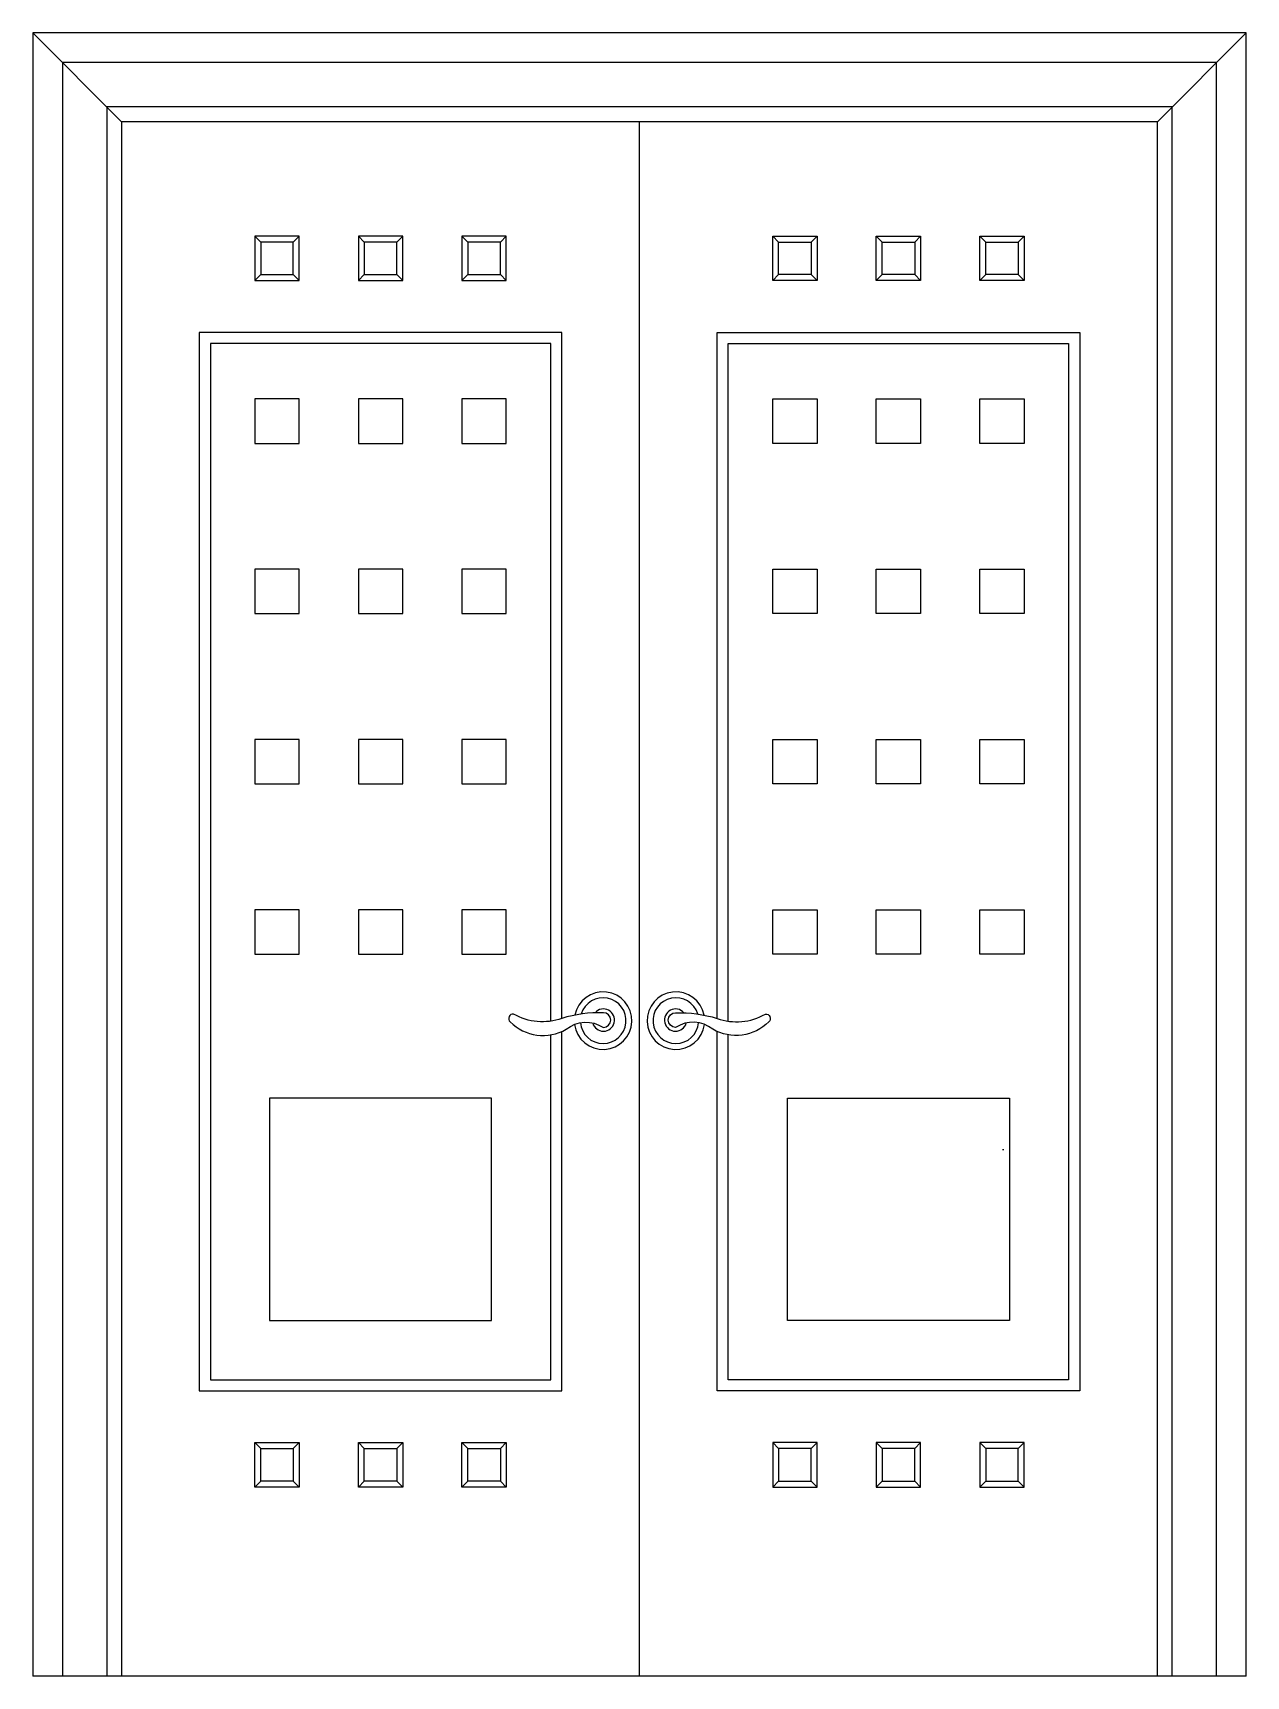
# Model space of a CAD drawing. Header units: metres. Extents: x -2341 to -701, y 4 to 2224.
import ezdxf

# ---------------------------------------------------------------- set-up
doc = ezdxf.new("R2010")
doc.units = ezdxf.units.M
for name, color, linetype in [('2', 2, 'Continuous'), ('3', 3, 'Continuous'), ('4', 4, 'Continuous'), ('7', 7, 'Continuous'), ('BH', 3, 'Continuous')]:
    doc.layers.add(name, color=color, linetype=linetype)

msp = doc.modelspace()

# ---------------------------------------------------------------- hatches: boundary and pattern name
at = {"layer": '3'}
h = msp.add_hatch(dxfattribs=at)
h.set_pattern_fill('AR-RROOF', scale=550)
h.paths.add_polyline_path([(-1640.63, 1804.78), (-2100.63, 1804.78), (-2100.63, 404.78), (-1640.63, 404.78), (-1640.63, 870.65, -0.25), (-1695.4, 888.38, -0.75), (-1690.72, 898.72, 0.17), (-1640.63, 889.21)])
h.paths.add_polyline_path([(-1840.63, 1269.78), (-1840.63, 1209.78), (-1900.63, 1209.78), (-1900.63, 1269.78)])
h.paths.add_polyline_path([(-1760.63, 1269.78), (-1700.63, 1269.78), (-1700.63, 1209.78), (-1760.63, 1209.78)])
h.paths.add_polyline_path([(-1840.63, 1439.78), (-1900.63, 1439.78), (-1900.63, 1499.78), (-1840.63, 1499.78)])
h.paths.add_polyline_path([(-1760.63, 1439.78), (-1760.63, 1499.78), (-1700.63, 1499.78), (-1700.63, 1439.78)])
h.paths.add_polyline_path([(-1980.63, 1269.78), (-1980.63, 1209.78), (-2040.63, 1209.78), (-2040.63, 1269.78)])
h.paths.add_polyline_path([(-1980.63, 1439.78), (-2040.63, 1439.78), (-2040.63, 1499.78), (-1980.63, 1499.78)])
h.paths.add_polyline_path([(-1840.63, 1039.78), (-1840.63, 979.78), (-1900.63, 979.78), (-1900.63, 1039.78)])
h.paths.add_polyline_path([(-1760.63, 1039.78), (-1700.63, 1039.78), (-1700.63, 979.78), (-1760.63, 979.78)])
h.paths.add_polyline_path([(-1840.63, 1669.78), (-1900.63, 1669.78), (-1900.63, 1729.78), (-1840.63, 1729.78)])
h.paths.add_polyline_path([(-1760.63, 1669.78), (-1760.63, 1729.78), (-1700.63, 1729.78), (-1700.63, 1669.78)])
h.paths.add_polyline_path([(-1980.63, 1039.78), (-1980.63, 979.78), (-2040.63, 979.78), (-2040.63, 1039.78)])
h.paths.add_polyline_path([(-1980.63, 1669.78), (-2040.63, 1669.78), (-2040.63, 1729.78), (-1980.63, 1729.78)])
h.paths.add_polyline_path([(-1720.63, 785.02), (-1720.63, 485.02), (-2020.63, 485.02), (-2020.63, 785.02)])
h = msp.add_hatch(dxfattribs=at)
h.set_pattern_fill('AR-RROOF', scale=400)
h.paths.add_polyline_path([(-940.63, 1804.78), (-1400.63, 1804.78), (-1400.63, 889.21, 0.17), (-1350.54, 898.72, -0.75), (-1345.87, 888.38, -0.25), (-1400.63, 870.65), (-1400.63, 404.78), (-940.63, 404.78)])
h.paths.add_polyline_path([(-1140.63, 1209.78), (-1200.63, 1209.78), (-1200.63, 1269.78), (-1140.63, 1269.78)])
h.paths.add_polyline_path([(-1060.63, 1209.78), (-1060.63, 1269.78), (-1000.63, 1269.78), (-1000.63, 1209.78)])
h.paths.add_polyline_path([(-1140.63, 1039.78), (-1140.63, 979.78), (-1200.63, 979.78), (-1200.63, 1039.78)])
h.paths.add_polyline_path([(-1060.63, 1039.78), (-1000.63, 1039.78), (-1000.63, 979.78), (-1060.63, 979.78)])
h.paths.add_polyline_path([(-1280.63, 1209.78), (-1340.63, 1209.78), (-1340.63, 1269.78), (-1280.63, 1269.78)])
h.paths.add_polyline_path([(-1280.63, 1039.78), (-1280.63, 979.78), (-1340.63, 979.78), (-1340.63, 1039.78)])
h.paths.add_polyline_path([(-1140.63, 1439.78), (-1200.63, 1439.78), (-1200.63, 1499.78), (-1140.63, 1499.78)])
h.paths.add_polyline_path([(-1060.63, 1439.78), (-1060.63, 1499.78), (-1000.63, 1499.78), (-1000.63, 1439.78)])
h.paths.add_polyline_path([(-1280.63, 1439.78), (-1340.63, 1439.78), (-1340.63, 1499.78), (-1280.63, 1499.78)])
h.paths.add_polyline_path([(-1020.63, 785.02), (-1020.63, 485.02), (-1320.63, 485.02), (-1320.63, 785.02)])
h.paths.add_polyline_path([(-1140.63, 1669.78), (-1200.63, 1669.78), (-1200.63, 1729.78), (-1140.63, 1729.78)])
h.paths.add_polyline_path([(-1060.63, 1669.78), (-1060.63, 1729.78), (-1000.63, 1729.78), (-1000.63, 1669.78)])
h.paths.add_polyline_path([(-1280.63, 1669.78), (-1340.63, 1669.78), (-1340.63, 1729.78), (-1280.63, 1729.78)])
h = msp.add_hatch(dxfattribs=at)
h.set_pattern_fill('AR-SAND', scale=15)
h.paths.add_polyline_path([(-1700.63, 1729.78), (-1760.63, 1729.78), (-1760.63, 1669.78), (-1700.63, 1669.78)])
h.paths.add_polyline_path([(-1840.63, 1729.78), (-1900.63, 1729.78), (-1900.63, 1669.78), (-1840.63, 1669.78)])
h.paths.add_polyline_path([(-2040.63, 1729.78), (-2040.63, 1669.78), (-1980.63, 1669.78), (-1980.63, 1729.78)])
h.paths.add_polyline_path([(-1980.63, 1499.78), (-2040.63, 1499.78), (-2040.63, 1439.78), (-1980.63, 1439.78)])
h.paths.add_polyline_path([(-1840.63, 1499.78), (-1900.63, 1499.78), (-1900.63, 1439.78), (-1840.63, 1439.78)])
h.paths.add_polyline_path([(-1700.63, 1499.78), (-1760.63, 1499.78), (-1760.63, 1439.78), (-1700.63, 1439.78)])
h.paths.add_polyline_path([(-1760.63, 1209.78), (-1700.63, 1209.78), (-1700.63, 1269.78), (-1760.63, 1269.78)])
h.paths.add_polyline_path([(-1760.63, 979.78), (-1700.63, 979.78), (-1700.63, 1039.78), (-1760.63, 1039.78)])
h.paths.add_polyline_path([(-1840.63, 1039.78), (-1900.63, 1039.78), (-1900.63, 979.78), (-1840.63, 979.78)])
h.paths.add_polyline_path([(-1840.63, 1209.78), (-1840.63, 1269.78), (-1900.63, 1269.78), (-1900.63, 1209.78)])
h.paths.add_polyline_path([(-2040.63, 1269.78), (-2040.63, 1209.78), (-1980.63, 1209.78), (-1980.63, 1269.78)])
h.paths.add_polyline_path([(-1980.63, 979.78), (-1980.63, 1039.78), (-2040.63, 1039.78), (-2040.63, 979.78)])
at = {"layer": 'BH'}
h = msp.add_hatch(dxfattribs=at)
h.set_pattern_fill('AR-RROOF', scale=400)
h.paths.add_polyline_path([(-1000.63, 1729.78), (-1060.63, 1729.78), (-1060.63, 1669.78), (-1000.63, 1669.78)])
h.paths.add_polyline_path([(-1140.63, 1669.78), (-1140.63, 1729.78), (-1200.63, 1729.78), (-1200.63, 1669.78)])
h.paths.add_polyline_path([(-1280.63, 1669.78), (-1280.63, 1729.78), (-1340.63, 1729.78), (-1340.63, 1669.78)])
h.paths.add_polyline_path([(-1340.63, 1499.78), (-1340.63, 1439.78), (-1280.63, 1439.78), (-1280.63, 1499.78)])
h.paths.add_polyline_path([(-1140.63, 1499.78), (-1200.63, 1499.78), (-1200.63, 1439.78), (-1140.63, 1439.78)])
h.paths.add_polyline_path([(-1000.63, 1499.78), (-1060.63, 1499.78), (-1060.63, 1439.78), (-1000.63, 1439.78)])
h.paths.add_polyline_path([(-1000.63, 1269.78), (-1060.63, 1269.78), (-1060.63, 1209.78), (-1000.63, 1209.78)])
h.paths.add_polyline_path([(-1140.63, 1269.78), (-1200.63, 1269.78), (-1200.63, 1209.78), (-1140.63, 1209.78)])
h.paths.add_polyline_path([(-1280.63, 1269.78), (-1340.63, 1269.78), (-1340.63, 1209.78), (-1280.63, 1209.78)])
h.paths.add_polyline_path([(-1340.63, 1039.78), (-1340.63, 979.78), (-1280.63, 979.78), (-1280.63, 1039.78)])
h.paths.add_polyline_path([(-1140.63, 1039.78), (-1200.63, 1039.78), (-1200.63, 979.78), (-1140.63, 979.78)])
h.paths.add_polyline_path([(-1000.63, 1039.78), (-1060.63, 1039.78), (-1060.63, 979.78), (-1000.63, 979.78)])
h = msp.add_hatch(dxfattribs=at)
h.set_pattern_fill('AR-SAND', scale=30)
h.paths.add_polyline_path([(-2020.63, 785.02), (-2020.63, 485.02), (-1720.63, 485.02), (-1720.63, 785.02)])
h = msp.add_hatch(dxfattribs=at)
h.set_pattern_fill('AR-SAND', scale=30)
h.paths.add_polyline_path([(-1020.63, 485.02), (-1020.63, 785.02), (-1320.63, 785.02), (-1320.63, 485.02)])

# ---------------------------------------------------------------- linework, layer by layer
at = {"layer": '2'}
msp.add_line((-700.63, 4.37), (-2340.63, 4.37), dxfattribs=at)
at = {"layer": '3'}
for p, q in [((-2220.63, 2104.37), (-2340.63, 2224.37)), ((-820.63, 2104.37), (-700.63, 2224.37)), ((-2032.63, 1941.78), (-2040.63, 1949.78)), ((-1988.63, 1941.78), (-1980.63, 1949.78)), ((-1892.63, 1941.78), (-1900.63, 1949.78)), ((-1848.63, 1941.78), (-1840.63, 1949.78)), ((-1752.63, 1941.78), (-1760.63, 1949.78)), ((-1708.63, 1941.78), (-1700.63, 1949.78)), ((-1332.63, 1941.78), (-1340.63, 1949.78)), ((-1288.63, 1941.78), (-1280.63, 1949.78)), ((-1192.63, 1941.78), (-1200.63, 1949.78)), ((-1148.63, 1941.78), (-1140.63, 1949.78)), ((-1052.63, 1941.78), (-1060.63, 1949.78)), ((-1008.63, 1941.78), (-1000.63, 1949.78)), ((-2032.63, 1897.78), (-2040.63, 1889.78)), ((-1988.63, 1897.78), (-1980.63, 1889.78)), ((-1892.63, 1897.78), (-1900.63, 1889.78)), ((-1848.63, 1897.78), (-1840.63, 1889.78)), ((-1752.63, 1897.78), (-1760.63, 1889.78)), ((-1708.63, 1897.78), (-1700.63, 1889.78)), ((-1332.63, 1897.78), (-1340.63, 1889.78)), ((-1288.63, 1897.78), (-1280.63, 1889.78)), ((-1192.63, 1897.78), (-1200.63, 1889.78)), ((-1148.63, 1897.78), (-1140.63, 1889.78)), ((-1052.63, 1897.78), (-1060.63, 1889.78)), ((-1008.63, 1897.78), (-1000.63, 1889.78)), ((-2032.63, 311.78), (-2040.63, 319.78)), ((-1988.63, 311.78), (-1980.63, 319.78)), ((-1892.63, 311.78), (-1900.63, 319.78)), ((-1848.63, 311.78), (-1840.63, 319.78)), ((-1752.63, 311.78), (-1760.63, 319.78)), ((-1708.63, 311.78), (-1700.63, 319.78)), ((-1332.63, 311.78), (-1340.63, 319.78)), ((-1288.63, 311.78), (-1280.63, 319.78)), ((-1192.63, 311.78), (-1200.63, 319.78)), ((-1148.63, 311.78), (-1140.63, 319.78)), ((-1052.63, 311.78), (-1060.63, 319.78)), ((-1008.63, 311.78), (-1000.63, 319.78)), ((-2032.63, 267.78), (-2040.63, 259.78)), ((-1988.63, 267.78), (-1980.63, 259.78)), ((-1892.63, 267.78), (-1900.63, 259.78)), ((-1848.63, 267.78), (-1840.63, 259.78)), ((-1752.63, 267.78), (-1760.63, 259.78)), ((-1708.63, 267.78), (-1700.63, 259.78)), ((-1332.63, 267.78), (-1340.63, 259.78)), ((-1288.63, 267.78), (-1280.63, 259.78)), ((-1192.63, 267.78), (-1200.63, 259.78)), ((-1148.63, 267.78), (-1140.63, 259.78)), ((-1052.63, 267.78), (-1060.63, 259.78)), ((-1008.63, 267.78), (-1000.63, 259.78))]:
    msp.add_line(p, q, dxfattribs=at)
for points in [[(-740.63, 4.37), (-740.63, 2184.37), (-2300.63, 2184.37), (-2300.63, 4.37)], [(-800.63, 4.37), (-800.63, 2124.37), (-2240.63, 2124.37), (-2240.63, 4.37)], [(-1640.63, 889.21), (-1640.63, 1804.78), (-2100.63, 1804.78), (-2100.63, 404.78), (-1640.63, 404.78), (-1640.63, 870.65)], [(-1400.63, 889.21), (-1400.63, 1804.78), (-940.63, 1804.78), (-940.63, 404.78), (-1400.63, 404.78), (-1400.63, 870.65)]]:
    msp.add_lwpolyline(points, dxfattribs=at)
for points in [[(-2032.63, 1897.78), (-1988.63, 1897.78), (-1988.63, 1941.78), (-2032.63, 1941.78)], [(-1892.63, 1897.78), (-1848.63, 1897.78), (-1848.63, 1941.78), (-1892.63, 1941.78)], [(-1752.63, 1897.78), (-1708.63, 1897.78), (-1708.63, 1941.78), (-1752.63, 1941.78)], [(-1288.63, 1897.78), (-1332.63, 1897.78), (-1332.63, 1941.78), (-1288.63, 1941.78)], [(-1148.63, 1897.78), (-1192.63, 1897.78), (-1192.63, 1941.78), (-1148.63, 1941.78)], [(-1008.63, 1897.78), (-1052.63, 1897.78), (-1052.63, 1941.78), (-1008.63, 1941.78)], [(-2040.63, 1669.78), (-1980.63, 1669.78), (-1980.63, 1729.78), (-2040.63, 1729.78)], [(-1900.63, 1669.78), (-1840.63, 1669.78), (-1840.63, 1729.78), (-1900.63, 1729.78)], [(-1760.63, 1669.78), (-1700.63, 1669.78), (-1700.63, 1729.78), (-1760.63, 1729.78)], [(-1280.63, 1669.78), (-1340.63, 1669.78), (-1340.63, 1729.78), (-1280.63, 1729.78)], [(-1140.63, 1669.78), (-1200.63, 1669.78), (-1200.63, 1729.78), (-1140.63, 1729.78)], [(-1000.63, 1669.78), (-1060.63, 1669.78), (-1060.63, 1729.78), (-1000.63, 1729.78)], [(-2040.63, 1439.78), (-1980.63, 1439.78), (-1980.63, 1499.78), (-2040.63, 1499.78)], [(-1900.63, 1439.78), (-1840.63, 1439.78), (-1840.63, 1499.78), (-1900.63, 1499.78)], [(-1760.63, 1439.78), (-1700.63, 1439.78), (-1700.63, 1499.78), (-1760.63, 1499.78)], [(-1280.63, 1439.78), (-1340.63, 1439.78), (-1340.63, 1499.78), (-1280.63, 1499.78)], [(-1140.63, 1439.78), (-1200.63, 1439.78), (-1200.63, 1499.78), (-1140.63, 1499.78)], [(-1000.63, 1439.78), (-1060.63, 1439.78), (-1060.63, 1499.78), (-1000.63, 1499.78)], [(-2040.63, 1209.78), (-1980.63, 1209.78), (-1980.63, 1269.78), (-2040.63, 1269.78)], [(-1900.63, 1209.78), (-1840.63, 1209.78), (-1840.63, 1269.78), (-1900.63, 1269.78)], [(-1760.63, 1209.78), (-1700.63, 1209.78), (-1700.63, 1269.78), (-1760.63, 1269.78)], [(-1280.63, 1209.78), (-1340.63, 1209.78), (-1340.63, 1269.78), (-1280.63, 1269.78)], [(-1140.63, 1209.78), (-1200.63, 1209.78), (-1200.63, 1269.78), (-1140.63, 1269.78)], [(-1000.63, 1209.78), (-1060.63, 1209.78), (-1060.63, 1269.78), (-1000.63, 1269.78)], [(-2040.63, 979.78), (-1980.63, 979.78), (-1980.63, 1039.78), (-2040.63, 1039.78)], [(-1900.63, 979.78), (-1840.63, 979.78), (-1840.63, 1039.78), (-1900.63, 1039.78)], [(-1760.63, 979.78), (-1700.63, 979.78), (-1700.63, 1039.78), (-1760.63, 1039.78)], [(-1280.63, 979.78), (-1340.63, 979.78), (-1340.63, 1039.78), (-1280.63, 1039.78)], [(-1140.63, 979.78), (-1200.63, 979.78), (-1200.63, 1039.78), (-1140.63, 1039.78)], [(-1000.63, 979.78), (-1060.63, 979.78), (-1060.63, 1039.78), (-1000.63, 1039.78)], [(-2020.63, 485.02), (-1720.63, 485.02), (-1720.63, 785.02), (-2020.63, 785.02)], [(-1020.63, 485.02), (-1320.63, 485.02), (-1320.63, 785.02), (-1020.63, 785.02)], [(-2032.63, 311.78), (-1988.63, 311.78), (-1988.63, 267.78), (-2032.63, 267.78)], [(-1892.63, 311.78), (-1848.63, 311.78), (-1848.63, 267.78), (-1892.63, 267.78)], [(-1752.63, 311.78), (-1708.63, 311.78), (-1708.63, 267.78), (-1752.63, 267.78)], [(-1288.63, 311.78), (-1332.63, 311.78), (-1332.63, 267.78), (-1288.63, 267.78)], [(-1148.63, 311.78), (-1192.63, 311.78), (-1192.63, 267.78), (-1148.63, 267.78)], [(-1008.63, 311.78), (-1052.63, 311.78), (-1052.63, 267.78), (-1008.63, 267.78)]]:
    msp.add_lwpolyline(points, close=True, dxfattribs=at)
for points in [[(-1619.77, 878.2, -0.33), (-1569.43, 880.66, 1), (-1569.43, 900.66, 0.08), (-1625.62, 892.92, -0.22), (-1690.72, 898.72, 0.75), (-1695.4, 888.38, 0.34)], [(-1421.49, 878.2, 0.33), (-1471.84, 880.66, -1), (-1471.84, 900.66, -0.08), (-1415.65, 892.92, 0.22), (-1350.54, 898.72, -0.75), (-1345.87, 888.38, -0.34)]]:
    msp.add_lwpolyline(points, format="xyb", close=True, dxfattribs=at)
for centre, radius, start, end in [((-1569.79, 889.94), 30.91, 185.28, 163.08), ((-1471.48, 889.94), 30.91, 16.92, 354.72), ((-1569.43, 890.66), 15, 194.86, 138.31), ((-1471.84, 890.66), 15, 41.69, 345.14)]:
    msp.add_arc(centre, radius, start, end, dxfattribs=at)
at = {"layer": '4'}
for points in [[(-700.63, 4.37), (-700.63, 2224.37), (-2340.63, 2224.37), (-2340.63, 4.37)], [(-820.63, 4.37), (-820.63, 2104.37), (-2220.63, 2104.37), (-2220.63, 4.37)]]:
    msp.add_lwpolyline(points, dxfattribs=at)
at = {"layer": '7'}
for p, q in [((-1520.63, 4.37), (-1520.63, 2104.37)), ((-2115.63, 1819.78), (-2115.63, 389.78)), ((-1625.63, 1819.78), (-2115.63, 1819.78)), ((-1625.63, 892.91), (-1625.63, 1819.78)), ((-1415.63, 892.91), (-1415.63, 1819.78)), ((-1415.63, 1819.78), (-925.63, 1819.78)), ((-925.63, 1819.78), (-925.63, 389.78)), ((-1625.63, 389.78), (-1625.63, 875.2)), ((-1415.63, 389.78), (-1415.63, 875.2)), ((-2115.63, 389.78), (-1625.63, 389.78)), ((-925.63, 389.78), (-1415.63, 389.78))]:
    msp.add_line(p, q, dxfattribs=at)
for points in [[(-2040.63, 1889.78), (-1980.63, 1889.78), (-1980.63, 1949.78), (-2040.63, 1949.78)], [(-1900.63, 1889.78), (-1840.63, 1889.78), (-1840.63, 1949.78), (-1900.63, 1949.78)], [(-1760.63, 1889.78), (-1700.63, 1889.78), (-1700.63, 1949.78), (-1760.63, 1949.78)], [(-1280.63, 1889.78), (-1340.63, 1889.78), (-1340.63, 1949.78), (-1280.63, 1949.78)], [(-1140.63, 1889.78), (-1200.63, 1889.78), (-1200.63, 1949.78), (-1140.63, 1949.78)], [(-1000.63, 1889.78), (-1060.63, 1889.78), (-1060.63, 1949.78), (-1000.63, 1949.78)], [(-2040.63, 319.78), (-1980.63, 319.78), (-1980.63, 259.78), (-2040.63, 259.78)], [(-1900.63, 319.78), (-1840.63, 319.78), (-1840.63, 259.78), (-1900.63, 259.78)], [(-1760.63, 319.78), (-1700.63, 319.78), (-1700.63, 259.78), (-1760.63, 259.78)], [(-1280.63, 319.78), (-1340.63, 319.78), (-1340.63, 259.78), (-1280.63, 259.78)], [(-1140.63, 319.78), (-1200.63, 319.78), (-1200.63, 259.78), (-1140.63, 259.78)], [(-1000.63, 319.78), (-1060.63, 319.78), (-1060.63, 259.78), (-1000.63, 259.78)]]:
    msp.add_lwpolyline(points, close=True, dxfattribs=at)
for centre, start, end in [((-1569.79, 889.94), 187.48, 168.88), ((-1471.48, 889.94), 11.12, 352.52)]:
    msp.add_arc(centre, 38.91, start, end, dxfattribs=at)

doc.saveas('drawing.dxf')
